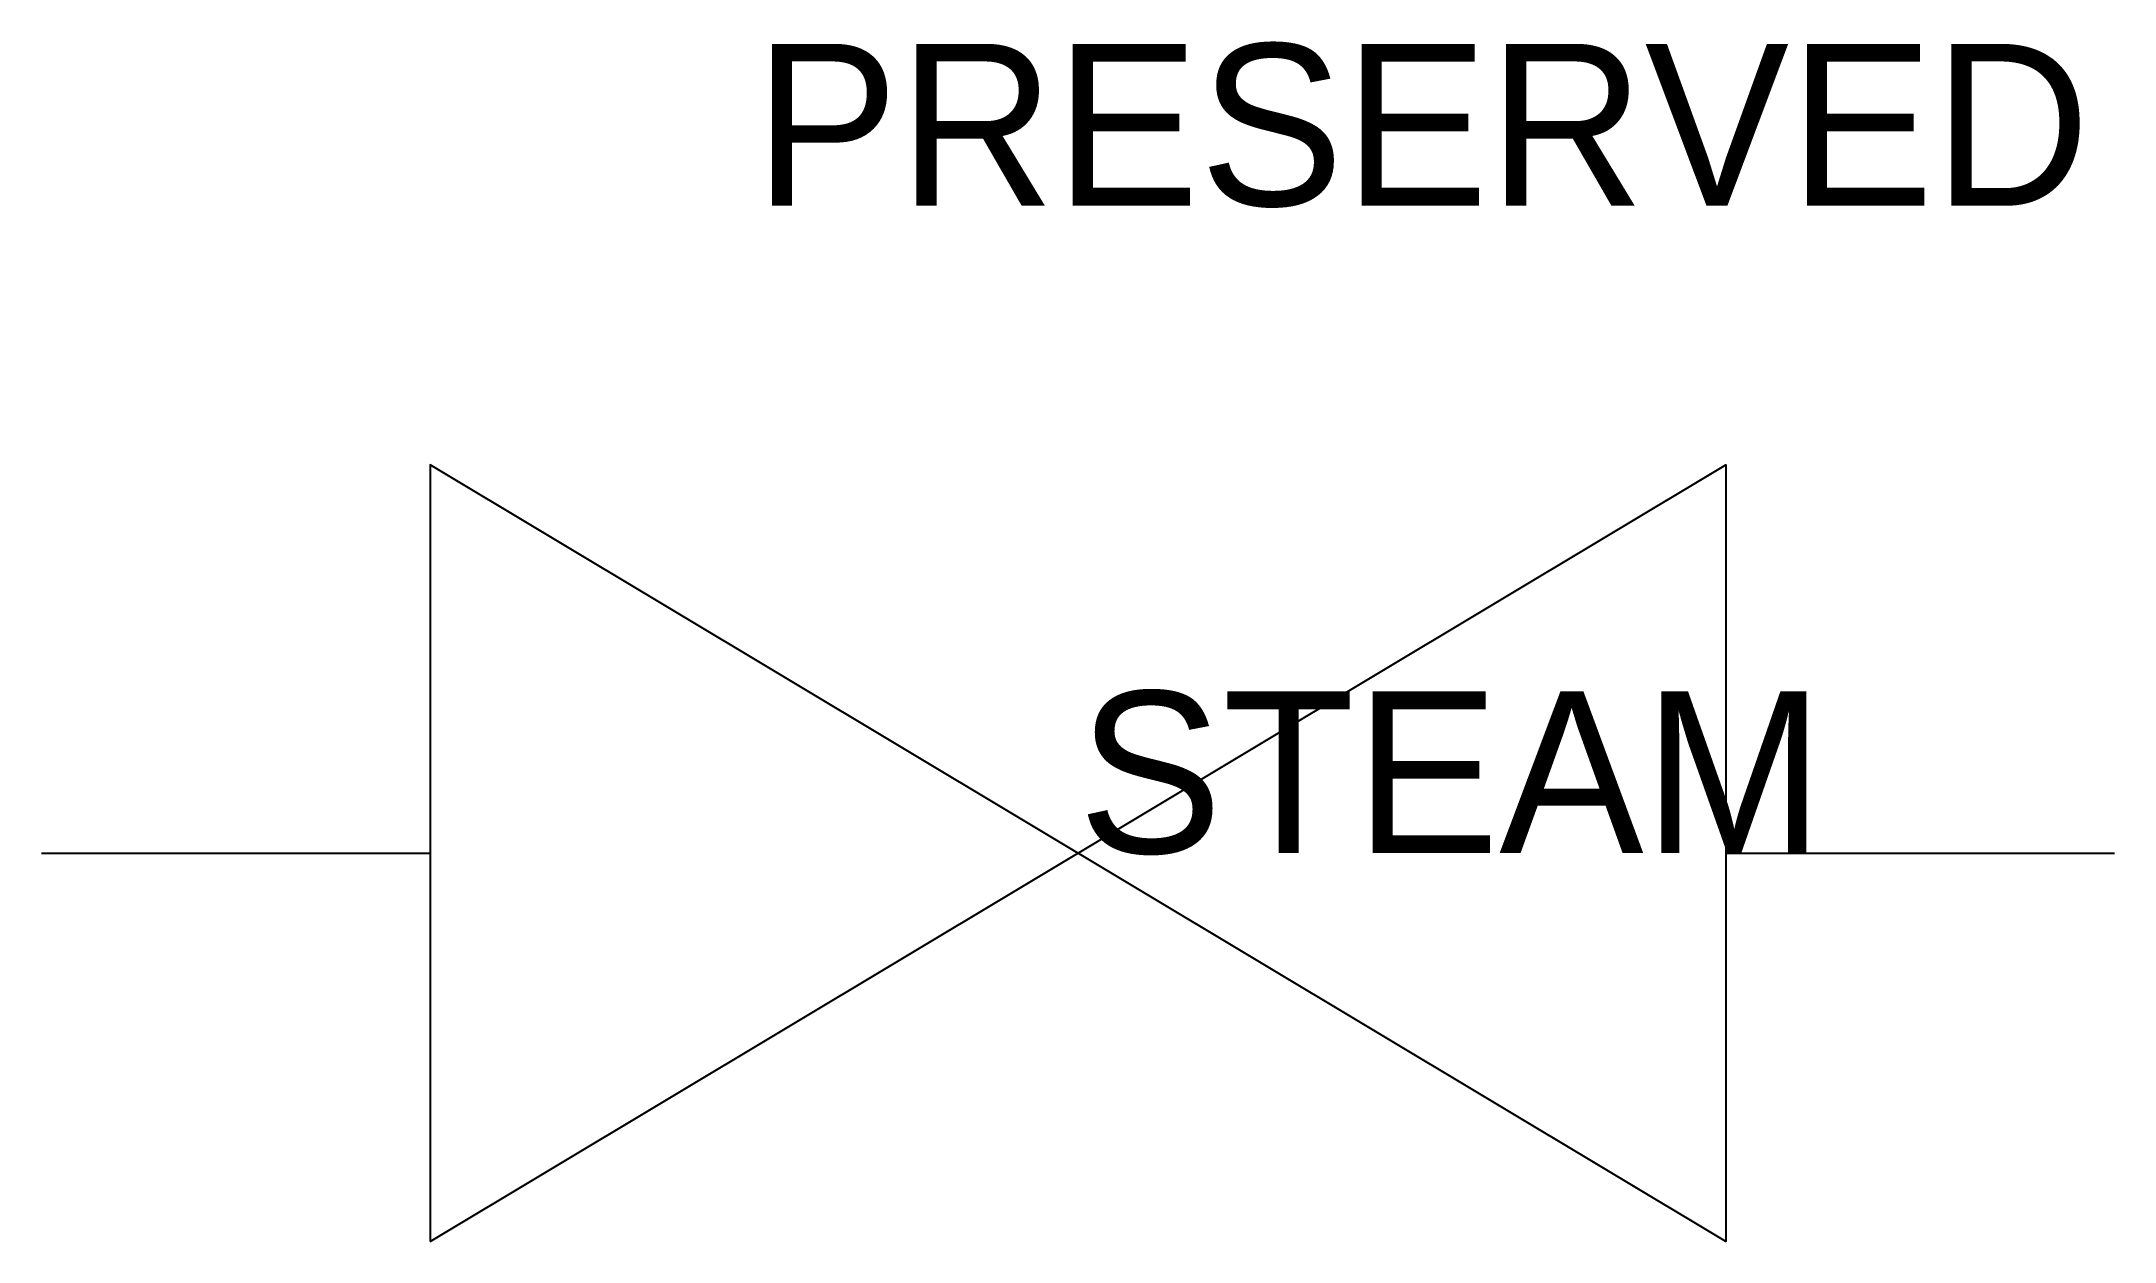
# Model space of a CAD drawing. Extents: x -16 to 16, y -6 to 12.5.
import ezdxf

# ---------------------------------------------------------------- set-up
doc = ezdxf.new("R2010")
doc.units = 0

# ---------------------------------------------------------------- blocks, each defined once
blk = doc.blocks.new('VALVE_GATE')
at = {"color": 0}
for p, q in [((-16, 0), (-10, 0)), ((10, 0), (16, 0))]:
    blk.add_line(p, q, dxfattribs=at)
blk.add_lwpolyline([(-10, -6), (10, 6), (10, -6), (-10, 6)], close=True, dxfattribs=at)
blk.add_attdef('TAG', (-5, 10), '', height=2.5, dxfattribs=at)
blk.add_attdef('SECOND', (0, 0), '', height=2.5)

msp = doc.modelspace()

# ---------------------------------------------------------------- block references
msp.add_blockref('VALVE_GATE', (0, 0)).add_auto_attribs({'SECOND': 'STEAM', 'TAG': 'PRESERVED'})

doc.saveas('drawing.dxf')
